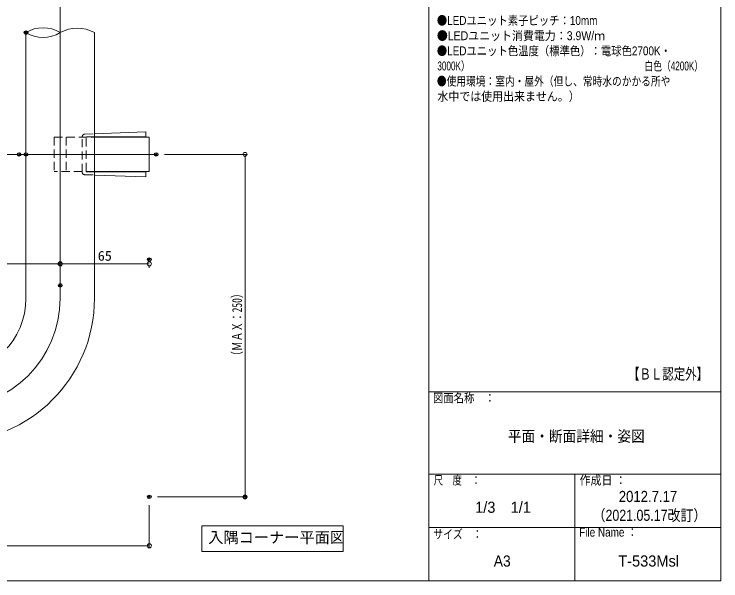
# Model space of a CAD drawing. Units: millimetres, scale not verified. Extents: x -600 to 600, y -416 to 415.
# Drawn here: x 84 to 600, y -416 to -2 of the extents above; entities that cross this region are included whole.
import ezdxf
from ezdxf.enums import TextEntityAlignment as Align

# ---------------------------------------------------------------- set-up
doc = ezdxf.new("R2010")
doc.units = ezdxf.units.MM
doc.header["$LTSCALE"] = 5
doc.header["$PDMODE"] = 32
doc.header["$PDSIZE"] = 2.5
doc.linetypes.add('DASHED1', pattern=[1.8, 1.2, -0.6])
for name, color, linetype, lineweight in [('0-0_zumenwaku', 2, 'Continuous', 9), ('0-2_center', 5, 'Continuous', 9), ('0-4_逆三角形ブラケットカバー', 4, 'Continuous', 9), ('0-9_1', 3, 'Continuous', 9), ('0-D_sunpou', 1, 'Continuous', 9), ('0-E_0', 7, 'Continuous', 9), ('1-0_2', 4, 'Continuous', 9)]:
    doc.layers.add(name, color=color, linetype=linetype, lineweight=lineweight)
doc.layers.add('0-1_moji', color=2, linetype='Continuous')
doc.layers.add('0-F_DEFPOINTS', color=7, linetype='Continuous')
doc.styles.add('ＭＳ ゴシック', font='')
doc.styles.add('ＭＳ Ｐゴシック', font='')
doc.styles.get('ＭＳ ゴシック').set_extended_font_data('MS Gothic')
doc.styles.get('ＭＳ Ｐゴシック').set_extended_font_data('MS PGothic')

# ---------------------------------------------------------------- blocks, each defined once
blk = doc.blocks.new('_ORIGIN')
at = {"layer": '0-E_0', "color": 1}
blk.add_line((0, 0), (-5, 0), dxfattribs=at)
blk.add_circle((0, 0), 2.5, dxfattribs=at)

msp = doc.modelspace()

# ---------------------------------------------------------------- linework, layer by layer
at = {"layer": '0-0_zumenwaku', "color": 6}
for p, q in [((387.064, 415.467), (387.064, -415.533)), ((387.064, -277.533), (600.064, -277.533)), ((387.064, -337.533), (600.064, -337.533)), ((493.564, -337.533), (493.564, -415.533)), ((387.064, -376.533), (600.064, -376.533))]:
    msp.add_line(p, q, dxfattribs=at)
at = {"layer": '0-0_zumenwaku', "color": 6, "linetype": 'DASHED1'}
for p, q in [((113.612, -91.733), (143.012, -91.733)), ((113.612, -91.733), (113.612, -116.733)), ((122.412, -91.733), (122.412, -116.733)), ((134.012, -117.051), (134.012, -91.414)), ((135.942, -89.415), (142.687, -89.18)), ((136.84, -116.483), (136.84, -91.983)), ((137.34, -91.483), (142.687, -91.483)), ((143.012, -116.733), (113.612, -116.733)), ((137.34, -116.983), (142.687, -116.983)), ((135.942, -119.05), (142.687, -119.286))]:
    msp.add_line(p, q, dxfattribs=at)
at = {"layer": '0-0_zumenwaku', "color": 6}
msp.add_lwpolyline([(-599.936, -415.533), (600.064, -415.533), (600.064, 415.467), (-599.936, 415.467)], close=True, dxfattribs=at)
at = {"layer": '0-0_zumenwaku', "color": 6, "linetype": 'DASHED1'}
for centre, radius, start, end in [((136.012, -91.414), 2, 92, 180), ((137.34, -91.983), 0.5, 90, 180), ((136.012, -117.051), 2, 180, 268), ((137.34, -116.483), 0.5, 180, 270)]:
    msp.add_arc(centre, radius, start, end, dxfattribs=at)
at = {"layer": '0-2_center'}
for p, q in [((118.012, -7.247), (118.012, 206.063)), ((118.012, -6.597), (118.012, -209.233)), ((188.012, -104.233), (88.012, -104.233))]:
    msp.add_line(p, q, dxfattribs=at)
msp.add_arc((38.012, -209.233), 80, 270, 0, dxfattribs=at)
at = {"layer": '0-4_逆三角形ブラケットカバー'}
for p, q in [((143.012, -89.168), (180.512, -87.859)), ((143.012, -91.483), (180.512, -91.483)), ((180.512, -91.483), (180.512, -87.859)), ((143.012, -116.983), (180.512, -116.983))]:
    msp.add_line(p, q, dxfattribs=at)
msp.add_lwpolyline([(143.012, -119.297), (180.512, -120.606), (180.512, -116.983)], dxfattribs=at)
at = {"layer": '0-9_1'}
for p, q in [((93.012, -209.233), (93.012, -15.335)), ((143.012, -209.233), (143.012, -15.335)), ((143.012, -91.733), (183.012, -91.733)), ((183.012, -91.733), (183.012, -116.733)), ((183.012, -116.733), (183.012, -91.733)), ((143.012, -116.733), (183.012, -116.733))]:
    msp.add_line(p, q, dxfattribs=at)
msp.add_lwpolyline([(221.423, -375.475), (324.53, -375.475), (324.53, -394.212), (221.423, -394.212)], close=True, dxfattribs=at)
for radius in [105, 55]:
    msp.add_arc((38.012, -209.233), radius, 270, 0, dxfattribs=at)
at = {"layer": '0-D_sunpou'}
for p, q in [((87.012, -104.233), (68.88, -104.233)), ((194.012, -104.233), (254.392, -104.233)), ((252.892, -107.233), (252.892, -351.233)), ((115.012, -184.125), (-63.988, -184.125)), ((118.012, -193.81), (118.012, -182.625)), ((118.012, -193.81), (118.012, -182.625)), ((180.012, -184.125), (121.012, -184.125)), ((183.012, -187.041), (183.012, -185.625)), ((189.012, -354.233), (254.392, -354.233)), ((183.012, -360.233), (183.012, -391.425)), ((180.012, -389.925), (-63.988, -389.925))]:
    msp.add_line(p, q, dxfattribs=at)
at = {"layer": '0-F_DEFPOINTS'}
for p in [(93.012, -15.335), (88.012, -104.233), (93.012, -104.233), (188.012, -104.233), (183.012, -181.041), (118.012, -184.125), (118.012, -199.81), (183.012, -354.233), (252.892, -354.233)]:
    msp.add_point(p, dxfattribs=at)
at = {"layer": '1-0_2'}
for centre, radius, start, end in [((105.512, -35.435), 23.669, 58.1218, 121.8782), ((105.512, 4.764), 23.669, 238.1218, 301.8782), ((130.512, -37.994), 25.878, 61.11555, 118.88445)]:
    msp.add_arc(centre, radius, start, end, dxfattribs=at)

# ---------------------------------------------------------------- block references
at = {"layer": '0-D_sunpou', "xscale": 0.6, "yscale": 0.6}
for p, rotation in [((252.892, -104.233), 90), ((118.012, -184.125), 180), ((252.892, -354.233), 270)]:
    msp.add_blockref('_ORIGIN', p, dxfattribs=dict(at, rotation=rotation))
for p in [(118.012, -184.125), (183.012, -184.125), (183.012, -389.925)]:
    msp.add_blockref('_ORIGIN', p, dxfattribs=at)

# ---------------------------------------------------------------- texts
at = {"layer": '0-0_zumenwaku', "color": 6, "style": 'ＭＳ Ｐゴシック'}
for s, height, width, p in [('図面名称\u3000：', 6.507, 0.85, (390.007, -287.233)), ('尺\u3000度\u3000：', 6.525, 0.75, (390.523, -347.233)), ('作成日 ：', 6.507, 0.9, (496.951, -347.263)), ('File Name ：', 6.507, 0.85, (496.711, -385.177)), ('サイズ\u3000：', 6.507, 0.8, (390.385, -386.575))]:
    msp.add_text(s, height=height, dxfattribs=dict(at, width=width)).set_placement(p, align=Align.BOTTOM_LEFT)
at = {"layer": '0-1_moji', "style": 'ＭＳ Ｐゴシック'}
for s, height, width, p in [('●LEDユニット素子ピッチ：10mm', 6.507, 0.85, (392.825, -11.677)), ('●LEDユニット消費電力：3.9W/ｍ', 6.507, 0.9, (392.825, -22.799)), ('●LEDユニット色温度（標準色）：電球色2700K・', 6.507, 0.85, (392.825, -33.855)), ('3000K）\u3000\u3000\u3000\u3000\u3000\u3000\u3000\u3000\u3000\u3000\u3000\u3000\u3000\u3000\u3000\u3000\u3000\u3000\u3000\u3000白色（4200K）', 6.507, 0.7, (393.197, -44.875)), ('●使用環境：室内・屋外（但し、常時水のかかる所や\u3000\u3000\u3000\u3000\u3000\u3000\u3000\u3000\u3000\u3000\u3000\u3000\u3000\u3000\u3000\u3000\u3000', 6.507, 0.8, (392.825, -55.997)), ('水中では使用出来ません。）', 6.507, 0.9, (393.233, -67.083)), ('【ＢＬ認定外】', 8.134, 0.75, (532.414, -270.993)), ('平面・断面詳細・姿図', 8.134, 0.9, (444.619, -316.421)), ('2012.7.17', 8.134, 0.9, (525.582, -360.429)), ('（2021.05.17改訂）', 8.134, 0.85, (506.457, -374.159)), ('A3', 8.134, 0.95, (434.352, -407.545))]:
    msp.add_text(s, height=height, dxfattribs=dict(at, width=width)).set_placement(p, align=Align.BOTTOM_LEFT)
for s, height, p in [('1/3\u30001/1', 8.134, (420.784, -368.299)), ('入隅コーナー平面図', 8.134, (225.993, -390.312)), ('T-533Msl', 8.138, (525.196, -407.545))]:
    msp.add_text(s, height=height, dxfattribs=at).set_placement(p, align=Align.BOTTOM_LEFT)
at = {"layer": '0-D_sunpou', "color": 2, "style": 'ＭＳ ゴシック', "width": 1.05}
msp.add_text('65', height=7.221, dxfattribs=at).set_placement((145.387, -184.013), align=Align.BOTTOM_LEFT)
at = {"layer": '0-D_sunpou', "color": 2, "style": 'ＭＳ ゴシック', "width": 0.7}
msp.add_text('（ＭＡＸ：250）', height=7.221, rotation=90, dxfattribs=at).set_placement((252.779, -254.863), align=Align.BOTTOM_LEFT)

doc.saveas('drawing.dxf')
